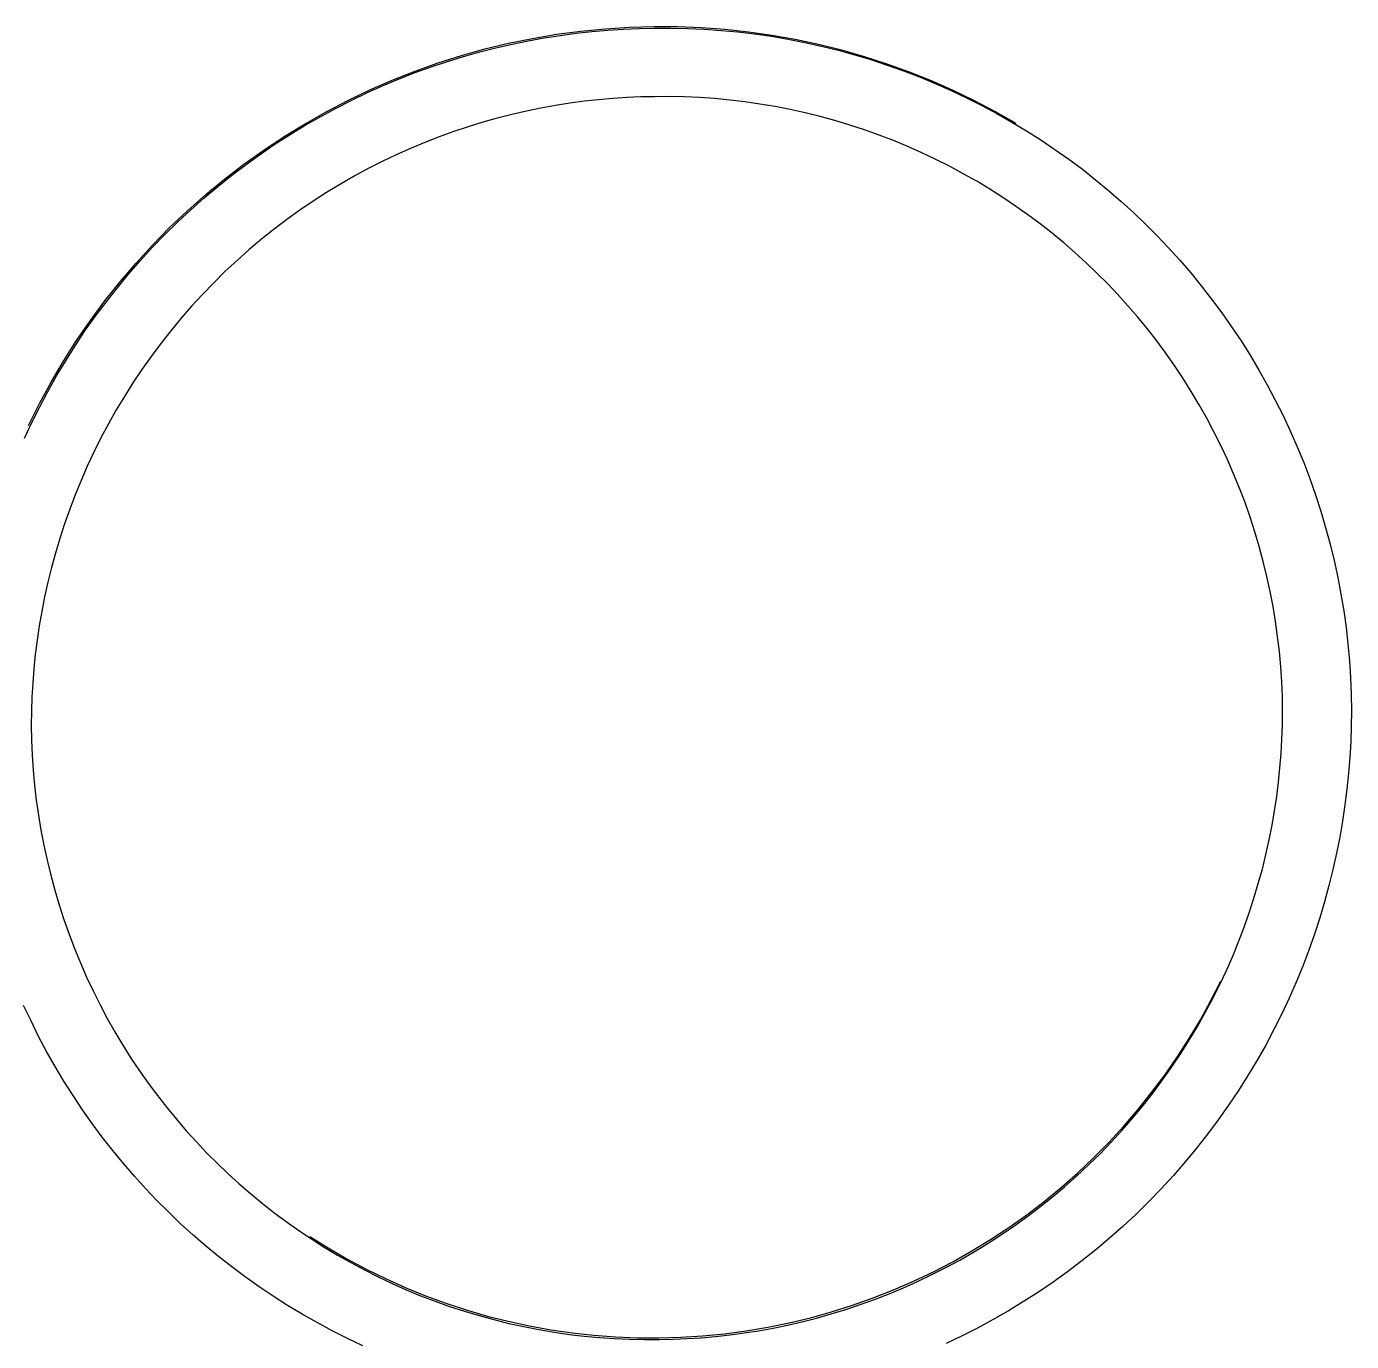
# Model space of a CAD drawing. Header units: millimetres. Extents: x -1480 to 5249, y -840 to 3860.
# Drawn here: x -3.3 to 6.94, y 987.88 to 998.05 of the extents above; entities that cross this region are included whole.
import ezdxf

# ---------------------------------------------------------------- set-up
doc = ezdxf.new("R2010")
doc.units = ezdxf.units.MM
doc.header["$MEASUREMENT"] = 0
doc.layers.add('Utwórz2D linie widoczne', color=7, linetype='Continuous', true_color=0x000000)

msp = doc.modelspace()

# ---------------------------------------------------------------- linework, layer by layer
at = {"layer": 'Utwórz2D linie widoczne'}
for p, q in [((0.796, 997.99), (0.984, 998.014)), ((0.948, 997.998), (1.07, 998.011)), ((0.984, 998.014), (1.172, 998.033)), ((1.07, 998.011), (1.192, 998.022)), ((1.172, 998.033), (1.36, 998.045)), ((1.192, 998.022), (1.313, 998.03)), ((1.313, 998.03), (1.433, 998.035)), ((1.36, 998.045), (1.549, 998.05)), ((1.433, 998.035), (1.553, 998.037)), ((1.549, 998.05), (1.732, 998.049)), ((1.553, 998.037), (1.681, 998.038)), ((1.681, 998.038), (1.809, 998.035)), ((1.732, 998.049), (1.915, 998.042)), ((1.809, 998.035), (1.938, 998.029)), ((1.915, 998.042), (2.098, 998.029)), ((1.938, 998.029), (2.068, 998.02)), ((2.068, 998.02), (2.197, 998.008)), ((2.098, 998.029), (2.28, 998.009)), ((2.197, 998.008), (2.327, 997.993)), ((2.28, 998.009), (2.462, 997.983)), ((0.242, 997.876), (0.425, 997.92)), ((0.327, 997.885), (0.452, 997.914)), ((0.425, 997.92), (0.61, 997.958)), ((0.452, 997.914), (0.576, 997.939)), ((0.576, 997.939), (0.7, 997.962)), ((0.61, 997.958), (0.796, 997.99)), ((0.7, 997.962), (0.824, 997.981)), ((0.824, 997.981), (0.948, 997.998)), ((2.327, 997.993), (2.457, 997.974)), ((2.457, 997.974), (2.586, 997.952)), ((2.462, 997.983), (2.642, 997.951)), ((2.586, 997.952), (2.715, 997.927)), ((2.642, 997.951), (2.822, 997.913)), ((2.715, 997.927), (2.844, 997.899)), ((2.822, 997.913), (3, 997.869)), ((2.844, 997.899), (2.973, 997.867)), ((-0.12, 997.768), (0.06, 997.825)), ((-0.048, 997.78), (0.077, 997.818)), ((0.06, 997.825), (0.242, 997.876)), ((0.077, 997.818), (0.202, 997.853)), ((0.202, 997.853), (0.327, 997.885)), ((2.973, 997.867), (3.1, 997.832)), ((3, 997.869), (3.176, 997.819)), ((3.1, 997.832), (3.227, 997.794)), ((3.176, 997.819), (3.35, 997.762)), ((-0.474, 997.636), (-0.298, 997.705)), ((-0.421, 997.645), (-0.297, 997.693)), ((-0.298, 997.705), (-0.12, 997.768)), ((-0.297, 997.693), (-0.173, 997.738)), ((-0.173, 997.738), (-0.048, 997.78)), ((3.227, 997.794), (3.354, 997.752)), ((3.35, 997.762), (3.523, 997.7)), ((3.354, 997.752), (3.479, 997.708)), ((3.479, 997.708), (3.603, 997.66)), ((3.523, 997.7), (3.693, 997.632)), ((-0.667, 997.539), (-0.544, 997.594)), ((-0.647, 997.56), (-0.474, 997.636)), ((-0.544, 997.594), (-0.421, 997.645)), ((3.603, 997.66), (3.725, 997.61)), ((3.693, 997.632), (3.86, 997.558)), ((3.725, 997.61), (3.847, 997.556)), ((-0.818, 997.479), (-0.647, 997.56)), ((-0.788, 997.481), (-0.667, 997.539)), ((1.23, 997.493), (1.12, 997.484)), ((1.339, 997.5), (1.23, 997.493)), ((1.448, 997.505), (1.339, 997.5)), ((1.555, 997.507), (1.448, 997.505)), ((1.67, 997.508), (1.555, 997.507)), ((1.786, 997.505), (1.67, 997.508)), ((1.902, 997.5), (1.786, 997.505)), ((2.019, 997.492), (1.902, 997.5)), ((2.136, 997.481), (2.019, 997.492)), ((3.847, 997.556), (3.967, 997.499)), ((3.86, 997.558), (4.025, 997.478)), ((3.967, 997.499), (4.085, 997.439)), ((-1.149, 997.298), (-0.985, 997.391)), ((-1.028, 997.355), (-0.909, 997.419)), ((-0.985, 997.391), (-0.818, 997.479)), ((-0.909, 997.419), (-0.788, 997.481)), ((0.563, 997.396), (0.451, 997.37)), ((0.675, 997.419), (0.563, 997.396)), ((0.787, 997.439), (0.675, 997.419)), ((0.899, 997.457), (0.787, 997.439)), ((1.01, 997.472), (0.899, 997.457)), ((1.12, 997.484), (1.01, 997.472)), ((2.252, 997.467), (2.136, 997.481)), ((2.369, 997.45), (2.252, 997.467)), ((2.486, 997.431), (2.369, 997.45)), ((2.602, 997.408), (2.486, 997.431)), ((2.718, 997.382), (2.602, 997.408)), ((4.025, 997.478), (4.188, 997.393)), ((4.085, 997.439), (4.202, 997.377)), ((4.188, 997.393), (4.347, 997.302)), ((-1.31, 997.2), (-1.149, 997.298)), ((-1.263, 997.216), (-1.147, 997.287)), ((-1.147, 997.287), (-1.028, 997.355)), ((0.226, 997.31), (0.113, 997.275)), ((0.338, 997.341), (0.226, 997.31)), ((0.451, 997.37), (0.338, 997.341)), ((2.834, 997.354), (2.718, 997.382)), ((2.949, 997.322), (2.834, 997.354)), ((3.064, 997.288), (2.949, 997.322)), ((3.177, 997.251), (3.064, 997.288)), ((4.202, 997.377), (4.317, 997.311)), ((4.317, 997.311), (4.43, 997.243)), ((-1.468, 997.095), (-1.31, 997.2)), ((-1.379, 997.142), (-1.263, 997.216)), ((-0.111, 997.197), (-0.223, 997.154)), ((0.001, 997.238), (-0.111, 997.197)), ((0.113, 997.275), (0.001, 997.238)), ((3.29, 997.211), (3.177, 997.251)), ((3.401, 997.168), (3.29, 997.211)), ((4.43, 997.243), (4.541, 997.173)), ((-1.622, 996.985), (-1.468, 997.095)), ((-1.493, 997.064), (-1.379, 997.142)), ((-0.334, 997.107), (-0.444, 997.058)), ((-0.223, 997.154), (-0.334, 997.107)), ((3.512, 997.122), (3.401, 997.168)), ((3.621, 997.073), (3.512, 997.122)), ((4.541, 997.173), (4.65, 997.099)), ((4.65, 997.099), (4.757, 997.024)), ((-1.771, 996.87), (-1.622, 996.985)), ((-1.715, 996.9), (-1.605, 996.984)), ((-1.605, 996.984), (-1.493, 997.064)), ((-0.553, 997.006), (-0.662, 996.951)), ((-0.444, 997.058), (-0.553, 997.006)), ((3.729, 997.022), (3.621, 997.073)), ((3.836, 996.969), (3.729, 997.022)), ((4.757, 997.024), (4.862, 996.946)), ((-1.823, 996.814), (-1.715, 996.9)), ((-0.77, 996.892), (-0.876, 996.831)), ((-0.662, 996.951), (-0.77, 996.892)), ((3.941, 996.912), (3.836, 996.969)), ((4.045, 996.853), (3.941, 996.912)), ((4.862, 996.946), (4.964, 996.865)), ((-1.929, 996.725), (-1.823, 996.814)), ((-1.917, 996.75), (-1.771, 996.87)), ((-0.876, 996.831), (-0.982, 996.767)), ((4.147, 996.792), (4.045, 996.853)), ((4.247, 996.728), (4.147, 996.792)), ((4.964, 996.865), (5.064, 996.783)), ((5.064, 996.783), (5.162, 996.698)), ((-2.059, 996.625), (-1.917, 996.75)), ((-2.033, 996.633), (-1.929, 996.725)), ((-1.085, 996.7), (-1.188, 996.631)), ((-0.982, 996.767), (-1.085, 996.7)), ((4.345, 996.662), (4.247, 996.728)), ((5.162, 996.698), (5.257, 996.612)), ((-2.196, 996.495), (-2.059, 996.625)), ((-2.134, 996.538), (-2.033, 996.633)), ((-1.188, 996.631), (-1.289, 996.558)), ((4.441, 996.594), (4.345, 996.662)), ((4.536, 996.524), (4.441, 996.594)), ((5.257, 996.612), (5.349, 996.523)), ((-2.328, 996.36), (-2.196, 996.495)), ((-2.233, 996.441), (-2.134, 996.538)), ((-1.388, 996.483), (-1.485, 996.405)), ((-1.289, 996.558), (-1.388, 996.483)), ((4.628, 996.452), (4.536, 996.524)), ((5.349, 996.523), (5.44, 996.432)), ((-2.33, 996.341), (-2.233, 996.441)), ((-1.485, 996.405), (-1.581, 996.325)), ((4.718, 996.377), (4.628, 996.452)), ((4.806, 996.301), (4.718, 996.377)), ((5.44, 996.432), (5.528, 996.339)), ((-2.456, 996.221), (-2.328, 996.36)), ((-2.423, 996.239), (-2.33, 996.341)), ((-1.581, 996.325), (-1.674, 996.242)), ((4.891, 996.223), (4.806, 996.301)), ((5.528, 996.339), (5.615, 996.243)), ((-2.578, 996.077), (-2.456, 996.221)), ((-2.515, 996.134), (-2.423, 996.239)), ((-1.766, 996.157), (-1.855, 996.069)), ((-1.674, 996.242), (-1.766, 996.157)), ((4.975, 996.143), (4.891, 996.223)), ((5.615, 996.243), (5.7, 996.145)), ((-2.696, 995.93), (-2.578, 996.077)), ((-2.603, 996.028), (-2.515, 996.134)), ((-1.855, 996.069), (-1.942, 995.979)), ((5.056, 996.062), (4.975, 996.143)), ((5.136, 995.978), (5.056, 996.062)), ((5.7, 996.145), (5.782, 996.045)), ((-2.688, 995.919), (-2.603, 996.028)), ((-1.942, 995.979), (-2.026, 995.887)), ((5.214, 995.891), (5.136, 995.978)), ((5.782, 996.045), (5.862, 995.942)), ((-2.808, 995.778), (-2.696, 995.93)), ((-2.771, 995.808), (-2.688, 995.919)), ((-2.026, 995.887), (-2.109, 995.793)), ((5.29, 995.803), (5.214, 995.891)), ((5.862, 995.942), (5.94, 995.836)), ((-2.915, 995.622), (-2.808, 995.778)), ((-2.851, 995.696), (-2.771, 995.808)), ((-2.109, 995.793), (-2.188, 995.697)), ((5.365, 995.712), (5.29, 995.803)), ((5.94, 995.836), (6.016, 995.729)), ((-2.927, 995.581), (-2.851, 995.696)), ((-2.188, 995.697), (-2.265, 995.599)), ((5.437, 995.619), (5.365, 995.712)), ((6.016, 995.729), (6.089, 995.619)), ((-3.017, 995.463), (-2.915, 995.622)), ((-3, 995.465), (-2.927, 995.581)), ((-2.265, 995.599), (-2.339, 995.499)), ((5.507, 995.525), (5.437, 995.619)), ((6.089, 995.619), (6.159, 995.508)), ((-3.113, 995.3), (-3.017, 995.463)), ((-3.07, 995.348), (-3, 995.465)), ((-2.339, 995.499), (-2.411, 995.398)), ((5.575, 995.428), (5.507, 995.525)), ((6.159, 995.508), (6.227, 995.394)), ((-3.137, 995.229), (-3.07, 995.348)), ((-2.411, 995.398), (-2.48, 995.295)), ((5.641, 995.329), (5.575, 995.428)), ((6.227, 995.394), (6.292, 995.279)), ((-3.203, 995.134), (-3.113, 995.3)), ((-2.48, 995.295), (-2.546, 995.19)), ((5.704, 995.229), (5.641, 995.329)), ((6.292, 995.279), (6.354, 995.162)), ((-3.287, 994.965), (-3.203, 995.134)), ((-3.201, 995.109), (-3.137, 995.229)), ((-2.546, 995.19), (-2.609, 995.085)), ((5.765, 995.126), (5.704, 995.229)), ((6.354, 995.162), (6.414, 995.043)), ((-3.261, 994.988), (-3.201, 995.109)), ((-2.609, 995.085), (-2.669, 994.978)), ((5.824, 995.022), (5.765, 995.126)), ((6.414, 995.043), (6.47, 994.923)), ((-3.319, 994.866), (-3.261, 994.988)), ((-2.669, 994.978), (-2.727, 994.87)), ((5.88, 994.917), (5.824, 995.022)), ((-2.727, 994.87), (-2.781, 994.76)), ((5.933, 994.81), (5.88, 994.917)), ((6.47, 994.923), (6.523, 994.801)), ((-2.781, 994.76), (-2.833, 994.651)), ((5.984, 994.702), (5.933, 994.81)), ((6.523, 994.801), (6.574, 994.678)), ((-2.833, 994.651), (-2.881, 994.54)), ((6.032, 994.592), (5.984, 994.702)), ((6.574, 994.678), (6.621, 994.554)), ((-2.881, 994.54), (-2.927, 994.429)), ((6.077, 994.481), (6.032, 994.592)), ((6.621, 994.554), (6.665, 994.429)), ((-2.927, 994.429), (-2.969, 994.317)), ((6.12, 994.37), (6.077, 994.481)), ((6.665, 994.429), (6.706, 994.302)), ((-2.969, 994.317), (-3.009, 994.204)), ((6.16, 994.257), (6.12, 994.37)), ((6.196, 994.143), (6.16, 994.257)), ((6.706, 994.302), (6.743, 994.176)), ((-3.009, 994.204), (-3.045, 994.092)), ((6.23, 994.029), (6.196, 994.143)), ((6.743, 994.176), (6.778, 994.048)), ((-3.045, 994.092), (-3.079, 993.979)), ((6.261, 993.914), (6.23, 994.029)), ((6.778, 994.048), (6.809, 993.92)), ((-3.079, 993.979), (-3.11, 993.866)), ((6.289, 993.798), (6.261, 993.914)), ((6.809, 993.92), (6.837, 993.791)), ((-3.11, 993.866), (-3.138, 993.754)), ((-3.138, 993.754), (-3.163, 993.641)), ((6.314, 993.682), (6.289, 993.798)), ((6.837, 993.791), (6.861, 993.662)), ((-3.163, 993.641), (-3.185, 993.528)), ((6.337, 993.566), (6.314, 993.682)), ((6.861, 993.662), (6.883, 993.533)), ((-3.185, 993.528), (-3.204, 993.416)), ((6.356, 993.45), (6.337, 993.566)), ((6.883, 993.533), (6.901, 993.403)), ((-3.204, 993.416), (-3.221, 993.305)), ((6.372, 993.333), (6.356, 993.45)), ((6.901, 993.403), (6.916, 993.274)), ((-3.221, 993.305), (-3.235, 993.194)), ((6.386, 993.217), (6.372, 993.333)), ((-3.235, 993.194), (-3.246, 993.083)), ((6.396, 993.1), (6.386, 993.217)), ((6.916, 993.274), (6.927, 993.145)), ((-3.246, 993.083), (-3.255, 992.973)), ((6.404, 992.984), (6.396, 993.1)), ((6.927, 993.145), (6.936, 993.016)), ((6.409, 992.869), (6.404, 992.984)), ((6.936, 993.016), (6.941, 992.887)), ((-3.255, 992.973), (-3.261, 992.864)), ((6.941, 992.887), (6.943, 992.759)), ((-3.261, 992.864), (-3.265, 992.756)), ((6.411, 992.753), (6.409, 992.869)), ((-3.265, 992.756), (-3.266, 992.648)), ((6.409, 992.646), (6.411, 992.753)), ((6.943, 992.759), (6.942, 992.64)), ((-3.266, 992.648), (-3.264, 992.533)), ((6.405, 992.538), (6.409, 992.646)), ((6.942, 992.64), (6.938, 992.52)), ((-3.264, 992.533), (-3.259, 992.417)), ((6.399, 992.429), (6.405, 992.538)), ((6.938, 992.52), (6.931, 992.399)), ((-3.259, 992.417), (-3.251, 992.301)), ((6.39, 992.319), (6.399, 992.429)), ((6.931, 992.399), (6.921, 992.277)), ((-3.251, 992.301), (-3.241, 992.185)), ((6.379, 992.208), (6.39, 992.319)), ((6.921, 992.277), (6.908, 992.154)), ((-3.241, 992.185), (-3.227, 992.069)), ((6.365, 992.097), (6.379, 992.208)), ((-3.227, 992.069), (-3.211, 991.952)), ((6.348, 991.986), (6.365, 992.097)), ((6.908, 992.154), (6.893, 992.031)), ((6.329, 991.874), (6.348, 991.986)), ((6.893, 992.031), (6.874, 991.907)), ((-3.211, 991.952), (-3.191, 991.836)), ((6.307, 991.761), (6.329, 991.874)), ((6.874, 991.907), (6.853, 991.783)), ((-3.191, 991.836), (-3.169, 991.72)), ((6.282, 991.649), (6.307, 991.761)), ((6.853, 991.783), (6.828, 991.658)), ((-3.169, 991.72), (-3.144, 991.604)), ((6.254, 991.536), (6.282, 991.649)), ((6.828, 991.658), (6.8, 991.533)), ((-3.144, 991.604), (-3.116, 991.488)), ((-3.116, 991.488), (-3.085, 991.373)), ((6.223, 991.423), (6.254, 991.536)), ((6.8, 991.533), (6.769, 991.408)), ((-3.085, 991.373), (-3.051, 991.259)), ((6.189, 991.311), (6.223, 991.423)), ((6.769, 991.408), (6.735, 991.283)), ((-3.051, 991.259), (-3.014, 991.146)), ((6.152, 991.198), (6.189, 991.311)), ((6.735, 991.283), (6.698, 991.158)), ((-3.014, 991.146), (-2.974, 991.033)), ((6.113, 991.086), (6.152, 991.198)), ((6.698, 991.158), (6.657, 991.033)), ((6.07, 990.974), (6.113, 991.086)), ((6.657, 991.033), (6.613, 990.908)), ((-2.974, 991.033), (-2.932, 990.921)), ((6.025, 990.863), (6.07, 990.974)), ((-2.932, 990.921), (-2.886, 990.81)), ((5.976, 990.752), (6.025, 990.863)), ((6.613, 990.908), (6.566, 990.784)), ((-2.886, 990.81), (-2.838, 990.701)), ((5.925, 990.643), (5.976, 990.752)), ((6.566, 990.784), (6.515, 990.661)), ((-2.838, 990.701), (-2.787, 990.593)), ((5.856, 990.519), (5.932, 990.67)), ((5.87, 990.534), (5.925, 990.643)), ((6.515, 990.661), (6.461, 990.538)), ((-2.787, 990.593), (-2.734, 990.486)), ((5.813, 990.426), (5.87, 990.534)), ((6.461, 990.538), (6.404, 990.416)), ((-3.268, 990.361), (-3.325, 990.481)), ((-2.734, 990.486), (-2.678, 990.38)), ((5.753, 990.319), (5.813, 990.426)), ((5.775, 990.37), (5.856, 990.519)), ((-3.209, 990.242), (-3.268, 990.361)), ((-2.678, 990.38), (-2.619, 990.277)), ((5.688, 990.225), (5.775, 990.37)), ((5.689, 990.213), (5.753, 990.319)), ((6.404, 990.416), (6.344, 990.295)), ((-3.147, 990.125), (-3.209, 990.242)), ((-2.619, 990.277), (-2.558, 990.174)), ((5.596, 990.082), (5.688, 990.225)), ((6.344, 990.295), (6.28, 990.175)), ((-3.081, 990.01), (-3.147, 990.125)), ((-2.558, 990.174), (-2.495, 990.074)), ((5.623, 990.109), (5.689, 990.213)), ((6.28, 990.175), (6.213, 990.057)), ((-3.014, 989.896), (-3.081, 990.01)), ((-2.495, 990.074), (-2.429, 989.975)), ((5.5, 989.943), (5.596, 990.082)), ((5.555, 990.006), (5.623, 990.109)), ((6.213, 990.057), (6.143, 989.939)), ((-2.429, 989.975), (-2.361, 989.879)), ((5.398, 989.807), (5.5, 989.943)), ((5.483, 989.905), (5.555, 990.006)), ((6.143, 989.939), (6.069, 989.823)), ((-2.943, 989.785), (-3.014, 989.896)), ((-2.361, 989.879), (-2.29, 989.784)), ((5.292, 989.675), (5.398, 989.807)), ((5.332, 989.707), (5.409, 989.805)), ((5.409, 989.805), (5.483, 989.905)), ((6.069, 989.823), (5.993, 989.709)), ((-2.87, 989.675), (-2.943, 989.785)), ((-2.29, 989.784), (-2.218, 989.691)), ((5.252, 989.611), (5.332, 989.707)), ((5.993, 989.709), (5.913, 989.597)), ((-2.795, 989.568), (-2.87, 989.675)), ((-2.218, 989.691), (-2.144, 989.601)), ((-2.144, 989.601), (-2.068, 989.512)), ((5.17, 989.517), (5.252, 989.611)), ((5.182, 989.547), (5.292, 989.675)), ((-2.717, 989.463), (-2.795, 989.568)), ((-2.068, 989.512), (-1.989, 989.426)), ((5.067, 989.422), (5.182, 989.547)), ((5.085, 989.425), (5.17, 989.517)), ((5.913, 989.597), (5.831, 989.486)), ((-2.636, 989.36), (-2.717, 989.463)), ((-1.989, 989.426), (-1.91, 989.342)), ((4.948, 989.302), (5.067, 989.422)), ((4.999, 989.335), (5.085, 989.425)), ((5.831, 989.486), (5.746, 989.377)), ((-2.554, 989.259), (-2.636, 989.36)), ((-1.91, 989.342), (-1.828, 989.261)), ((4.825, 989.185), (4.948, 989.302)), ((4.909, 989.248), (4.999, 989.335)), ((5.746, 989.377), (5.657, 989.271)), ((-2.469, 989.161), (-2.554, 989.259)), ((-1.828, 989.261), (-1.745, 989.181)), ((4.818, 989.162), (4.909, 989.248)), ((5.657, 989.271), (5.566, 989.166)), ((-2.382, 989.065), (-2.469, 989.161)), ((-1.745, 989.181), (-1.659, 989.103)), ((-1.659, 989.103), (-1.571, 989.027)), ((4.698, 989.073), (4.825, 989.185)), ((4.725, 989.08), (4.818, 989.162)), ((5.566, 989.166), (5.472, 989.064)), ((-2.294, 988.972), (-2.382, 989.065)), ((-1.571, 989.027), (-1.481, 988.953)), ((4.532, 988.922), (4.629, 988.999)), ((4.567, 988.966), (4.698, 989.073)), ((4.629, 988.999), (4.725, 989.08)), ((5.472, 989.064), (5.376, 988.965)), ((-2.203, 988.882), (-2.294, 988.972)), ((-2.111, 988.793), (-2.203, 988.882)), ((-1.481, 988.953), (-1.389, 988.88)), ((4.432, 988.863), (4.567, 988.966)), ((4.433, 988.847), (4.532, 988.922)), ((5.376, 988.965), (5.277, 988.867)), ((-2.016, 988.707), (-2.111, 988.793)), ((-1.389, 988.88), (-1.295, 988.81)), ((-1.295, 988.81), (-1.198, 988.742)), ((4.294, 988.765), (4.432, 988.863)), ((4.332, 988.774), (4.433, 988.847)), ((5.277, 988.867), (5.175, 988.773)), ((-1.918, 988.622), (-2.016, 988.707)), ((-1.198, 988.742), (-1.1, 988.676)), ((-1.112, 988.696), (-0.97, 988.607)), ((4.126, 988.638), (4.229, 988.705)), ((4.153, 988.672), (4.294, 988.765)), ((4.229, 988.705), (4.332, 988.774)), ((5.072, 988.681), (4.966, 988.592)), ((5.175, 988.773), (5.072, 988.681)), ((-1.818, 988.54), (-1.918, 988.622)), ((-1.1, 988.676), (-1, 988.613)), ((-1, 988.613), (-0.898, 988.551)), ((-0.97, 988.607), (-0.825, 988.523)), ((3.86, 988.5), (4.008, 988.584)), ((3.914, 988.513), (4.02, 988.574)), ((4.008, 988.584), (4.153, 988.672)), ((4.02, 988.574), (4.126, 988.638)), ((4.966, 988.592), (4.858, 988.506)), ((-1.716, 988.46), (-1.818, 988.54)), ((-0.898, 988.551), (-0.795, 988.493)), ((-0.825, 988.523), (-0.677, 988.443)), ((-0.795, 988.493), (-0.69, 988.436)), ((3.71, 988.422), (3.86, 988.5)), ((3.806, 988.455), (3.914, 988.513)), ((4.858, 988.506), (4.747, 988.422)), ((-1.611, 988.382), (-1.716, 988.46)), ((-1.504, 988.306), (-1.611, 988.382)), ((-0.69, 988.436), (-0.583, 988.383)), ((-0.677, 988.443), (-0.527, 988.369)), ((-0.583, 988.383), (-0.475, 988.331)), ((-0.527, 988.369), (-0.374, 988.3)), ((3.557, 988.349), (3.71, 988.422)), ((3.588, 988.347), (3.698, 988.4)), ((3.698, 988.4), (3.806, 988.455)), ((4.747, 988.422), (4.636, 988.342)), ((-1.395, 988.233), (-1.504, 988.306)), ((-0.475, 988.331), (-0.366, 988.283)), ((-0.374, 988.3), (-0.218, 988.237)), ((-0.366, 988.283), (-0.255, 988.237)), ((3.244, 988.22), (3.402, 988.282)), ((3.367, 988.252), (3.478, 988.298)), ((3.402, 988.282), (3.557, 988.349)), ((3.478, 988.298), (3.588, 988.347)), ((4.636, 988.342), (4.522, 988.265)), ((-1.284, 988.162), (-1.395, 988.233)), ((-0.255, 988.237), (-0.143, 988.195)), ((-0.218, 988.237), (-0.061, 988.179)), ((-0.143, 988.195), (-0.031, 988.154)), ((-0.061, 988.179), (0.098, 988.127)), ((3.032, 988.13), (3.144, 988.168)), ((3.084, 988.164), (3.244, 988.22)), ((3.144, 988.168), (3.256, 988.208)), ((3.256, 988.208), (3.367, 988.252)), ((4.407, 988.191), (4.29, 988.12)), ((4.522, 988.265), (4.407, 988.191)), ((-1.171, 988.094), (-1.284, 988.162)), ((-1.056, 988.029), (-1.171, 988.094)), ((-0.031, 988.154), (0.083, 988.117)), ((0.083, 988.117), (0.197, 988.083)), ((0.098, 988.127), (0.26, 988.08)), ((0.197, 988.083), (0.312, 988.052)), ((0.26, 988.08), (0.422, 988.039)), ((2.595, 988.028), (2.76, 988.067)), ((2.694, 988.036), (2.807, 988.064)), ((2.76, 988.067), (2.923, 988.113)), ((2.807, 988.064), (2.919, 988.096)), ((2.919, 988.096), (3.032, 988.13)), ((2.923, 988.113), (3.084, 988.164)), ((4.29, 988.12), (4.172, 988.052)), ((-0.939, 987.966), (-1.056, 988.029)), ((-0.821, 987.907), (-0.939, 987.966)), ((0.312, 988.052), (0.428, 988.023)), ((0.422, 988.039), (0.586, 988.003)), ((0.428, 988.023), (0.544, 987.998)), ((0.544, 987.998), (0.66, 987.975)), ((0.586, 988.003), (0.751, 987.973)), ((0.66, 987.975), (0.777, 987.955)), ((0.751, 987.973), (0.917, 987.949)), ((2.094, 987.943), (2.262, 987.966)), ((2.246, 987.949), (2.358, 987.966)), ((2.262, 987.966), (2.429, 987.994)), ((2.358, 987.966), (2.47, 987.987)), ((2.429, 987.994), (2.595, 988.028)), ((2.47, 987.987), (2.582, 988.01)), ((2.582, 988.01), (2.694, 988.036)), ((4.052, 987.987), (3.932, 987.926)), ((4.172, 988.052), (4.052, 987.987)), ((-0.701, 987.85), (-0.821, 987.907)), ((0.777, 987.955), (0.893, 987.938)), ((0.893, 987.938), (1.01, 987.925)), ((0.917, 987.949), (1.084, 987.931)), ((1.01, 987.925), (1.127, 987.914)), ((1.084, 987.931), (1.251, 987.919)), ((1.127, 987.914), (1.243, 987.906)), ((1.243, 987.906), (1.36, 987.901)), ((1.251, 987.919), (1.419, 987.912)), ((1.36, 987.901), (1.475, 987.898)), ((1.419, 987.912), (1.587, 987.912)), ((1.475, 987.898), (1.591, 987.899)), ((1.587, 987.912), (1.756, 987.916)), ((1.591, 987.899), (1.698, 987.901)), ((1.698, 987.901), (1.806, 987.905)), ((1.756, 987.916), (1.925, 987.927)), ((1.806, 987.905), (1.915, 987.912)), ((1.915, 987.912), (2.025, 987.922)), ((1.925, 987.927), (2.094, 987.943)), ((2.025, 987.922), (2.135, 987.934)), ((2.135, 987.934), (2.246, 987.949)), ((3.932, 987.926), (3.81, 987.868))]:
    msp.add_line(p, q, dxfattribs=at)

doc.saveas('drawing.dxf')
